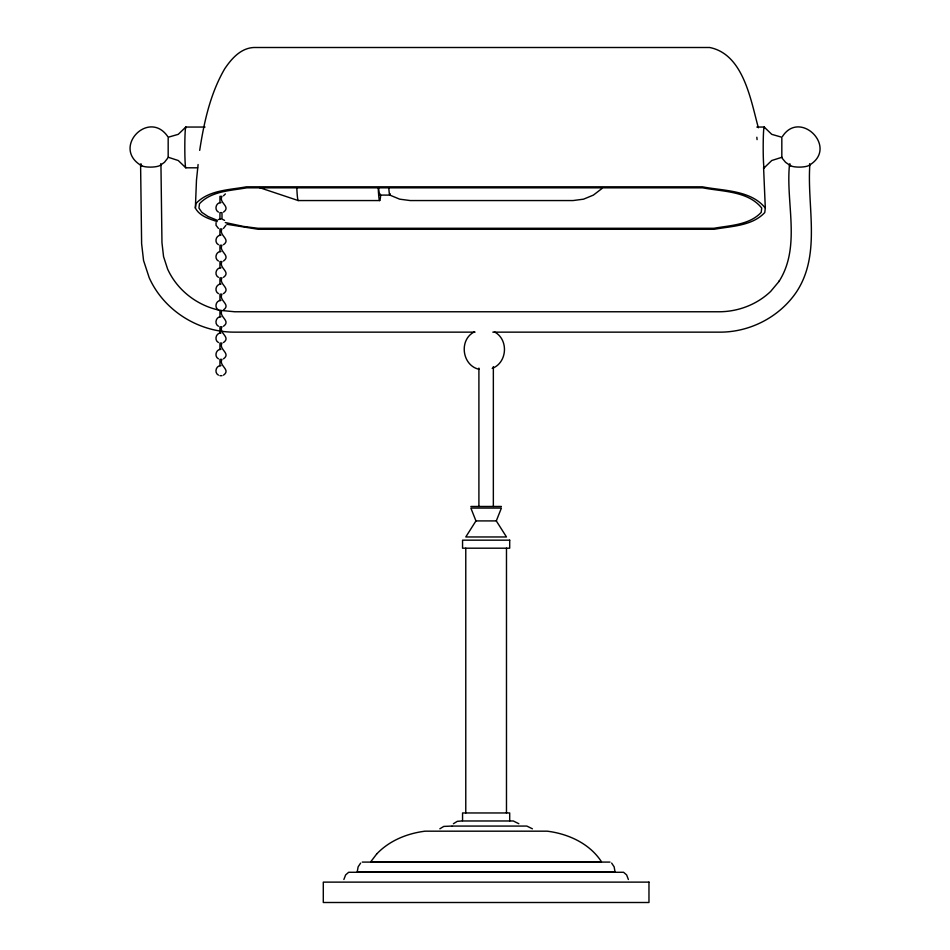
<?xml version="1.0" encoding="UTF-8"?>
<svg xmlns="http://www.w3.org/2000/svg" width="950" height="950" viewBox="0 0 950 950"><rect width="100%" height="100%" fill="white"/><g stroke="black" fill="none" stroke-linecap="round" stroke-linejoin="round"><path stroke-width="1.43" d="M217.229 221.588C209.166 218.868 199.607 216.113 195.368 208.062L196.472 180.179L198.099 164.528M195.368 208.062L195.902 203.573C208.572 190.024 229.377 189.941 246.477 186.817L702.43 186.817C723.413 190.926 750.844 189.941 765.308 208.062L764.774 212.539C752.103 226.088 731.298 226.171 714.186 229.294L258.246 229.294L226.908 224.295M216.054 222.668L216.054 225.316L218.429 228.404M199.69 150.373C204.024 122.229 210.235 93.729 224.675 68.851C231.491 58.734 240.611 48.212 253.745 47.5L709.697 47.5C743.529 54.292 750.738 100.082 758.361 127.775M343.876 879.486L345.634 874.914L348.674 872.278L623.58 872.278L626.62 874.914L628.377 879.486M197.624 167.806L185.808 167.806L178.256 160.514L168.292 157.273M764.192 167.806L771.744 160.514L781.957 157.273M496.304 520.909L501.398 508.072L470.867 508.072L475.95 520.909L465.773 536.964L506.481 536.964L496.304 520.909L475.95 520.909M225.886 225.316L223.511 228.404M492.824 332.144L720.812 332.144C750.476 331.906 779.285 316.956 796.136 292.457C821.56 254.636 806.788 206.661 809.863 164.481M225.376 193.931L223.511 195.795M167.485 158.448L164.445 162.308L160.467 165.158M782.515 136.408C800.197 109.048 838.696 147.701 809.388 165.158M360.608 863.111L358.126 866.839L357.212 871.934L615.042 871.934L614.139 866.839L611.646 863.111M439.862 828.804L443.769 826.417L451.867 826.072M453.423 823.709L457.342 821.322L461.961 820.978M223.511 212.099C231.289 206.554 218.274 202.671 221.991 196.341L219.949 196.341L219.949 202.73M223.511 244.708C231.289 239.151 218.274 235.279 221.991 228.95L219.949 228.95L219.949 235.339M223.511 261.012C231.289 255.455 218.274 251.584 221.991 245.254L219.949 245.254L219.949 251.643M223.511 277.317C231.289 271.759 218.274 267.888 221.991 261.559L219.949 261.559L219.949 267.936M223.511 293.621C231.289 288.064 218.274 284.192 221.991 277.863L219.949 277.863L219.949 284.24M223.511 309.926C231.289 304.368 218.274 300.497 221.991 294.168L219.949 294.168L219.949 300.544M223.511 326.23C231.289 320.673 218.274 316.801 221.991 310.472L219.949 310.472L219.949 316.849M223.511 342.522C231.289 336.977 218.274 333.106 221.991 326.776L219.949 326.776L219.949 333.153M223.511 358.827C231.289 353.281 218.274 349.41 221.991 343.081L219.949 343.081L219.949 349.457M223.511 375.131C231.289 369.586 218.274 365.714 221.991 359.385L219.949 359.385L219.949 365.762M601.825 188.623L593.394 195.094L583.573 199.167L573.04 200.557L410.198 200.557L399.665 199.167L389.844 195.094L379.668 195.094M474.359 331.894C458.565 339.732 462.044 365.714 479.204 369.324M492.195 368.374C507.407 362.758 508.832 339.328 494.404 331.894M218.429 219.581L220.97 218.892M220.97 202.599C215.971 202.374 213.987 209.796 218.429 212.099M220.97 235.196C215.971 234.982 213.987 242.404 218.429 244.708M220.97 251.501C215.971 251.287 213.987 258.697 218.429 261.012M220.97 267.805C215.971 267.591 213.987 275.001 218.429 277.317M220.97 284.109C215.971 283.884 213.987 291.306 218.429 293.621M220.97 300.414C215.971 300.188 213.987 307.61 218.429 309.926M220.97 316.718C215.971 316.492 213.987 323.914 218.429 326.23M220.97 333.022C215.971 332.797 213.987 340.219 218.429 342.522M220.97 349.327C215.971 349.101 213.987 356.523 218.429 358.827M220.97 365.631C215.971 365.406 213.987 372.827 218.429 375.131M205.022 127.051L185.808 127.051L178.256 134.342L168.174 137.239L168.174 157.617M756.841 127.051L764.192 127.051L771.744 134.342L781.826 137.239L781.826 157.617M259.386 187.589L298.252 200.557L379.668 200.557M475.059 332.144L233.759 332.144C198.134 331.989 163.768 310.353 149.186 277.685L143.557 260.502L141.621 243.699L140.588 164.481M219.949 375.678L221.991 375.678M470.867 506.469L501.398 506.469M452.2 826.072L526.834 826.072L532.404 828.804M362.247 862.089L610.019 862.089M223.155 310.662L234.721 311.766L719.839 311.766C738.601 311.529 757.031 304.439 770.64 291.448L779.404 280.974L778.988 281.461C801.242 246.667 785.519 202.801 789.509 164.481M225.281 222.549L243.473 226.421L257.961 228.285L713.913 228.285C729.968 225.399 749.384 225.091 761.211 212.361L761.722 208.062C748.196 190.974 722.463 191.662 702.703 187.827L246.763 187.827C230.708 190.713 211.292 191.021 199.464 203.751L198.954 208.062L201.851 212.361L208.05 216.505L217.301 220.317M220.269 310.389C197.422 305.829 177.223 290.308 167.592 269.004L163.566 256.642L161.963 242.725L160.942 164.481M790.626 165.799L785.567 162.308L782.349 158.448M141.704 165.799C111.079 148.354 148.438 108.834 167.651 136.408M224.568 220.388L221.991 219.034L221.991 212.646L219.949 212.646L219.949 219.034M518.831 823.709L513.273 820.978L462.555 820.978L462.555 812.962L509.699 812.962L509.699 820.978M763.574 167.366L765.308 208.062M506.481 548.197L506.481 812.962M493.347 366.617L493.347 506.469M478.907 368.089L478.907 506.469M465.773 548.197L465.773 812.962M809.637 163.792A10.189 2.636 -0.7 0 1 799.199 167.117A10.189 2.636 -0.7 0 1 789.972 163.792M160.716 163.792A10.189 2.636 -0.7 0 1 150.278 167.117A10.189 2.636 -0.7 0 1 141.063 163.792M185.808 167.806A20.378 0.997 -90 0 1 184.822 144.768A20.378 0.997 -90 0 1 186.069 127.739M764.453 167.117A20.378 0.997 90 0 1 763.194 147.428A20.378 0.997 90 0 1 764.453 127.739M756.841 137.239A20.615 0.784 85.5 0 1 757.079 139.626M390.296 193.895A35.292 1.722 90 0 1 388.799 187.803M380.119 193.895A35.292 1.722 90 0 1 378.622 187.803M298.252 200.557A40.755 1.995 -90 0 1 296.839 188.623M380.665 195.094A40.755 1.995 -90 0 1 378.254 188.623M376.616 854.074L370.785 861.745L601.469 861.745C589.606 843.481 568.254 833.791 547.188 831.179L425.066 831.179C407.051 833.447 389.227 840.691 376.616 854.074M509.699 540.17L462.555 540.17L462.555 548.197L509.699 548.197L509.699 540.17M648.969 882.123L323.297 882.123L323.297 902.5L648.969 902.5L648.969 882.123"/></g></svg>
